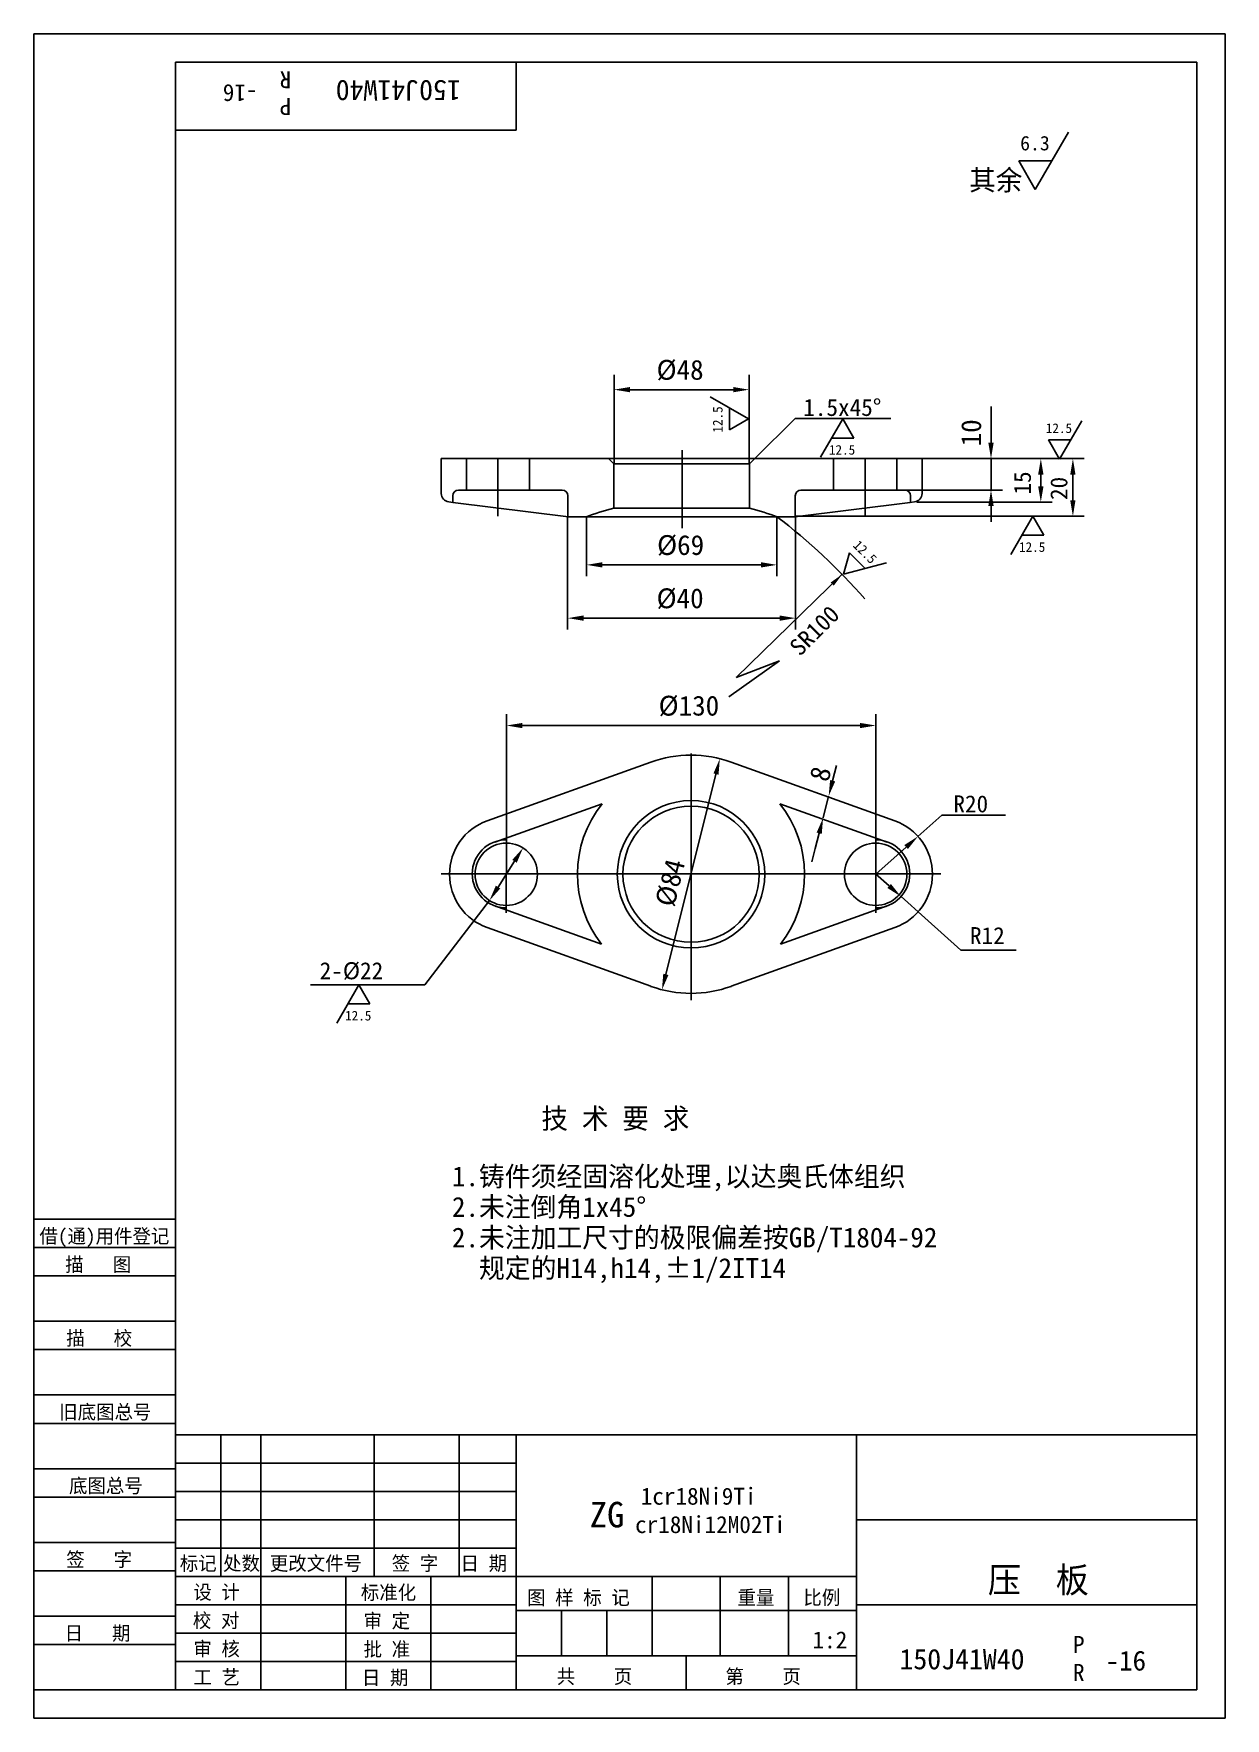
# Model space of a CAD drawing. Header units: metres. Extents: x 0 to 210, y 0 to 297.
import ezdxf

# ---------------------------------------------------------------- set-up
doc = ezdxf.new("R2010")
doc.units = ezdxf.units.M
for name, color, linetype in [('B', 3, 'Continuous'), ('C', 6, 'Continuous'), ('D', 1, 'Continuous'), ('FL', 5, 'Continuous'), ('T', 7, 'Continuous'), ('TL', 4, 'Continuous')]:
    doc.layers.add(name, color=color, linetype=linetype)

# ---------------------------------------------------------------- blocks, each defined once
blk = doc.blocks.new('TUKUN4')
at = {"layer": 'FL'}
for p, q in [((0, 297), (0, 0)), ((210, 297), (0, 297)), ((210, 0), (210, 297)), ((0, 78), (25, 78)), ((0, 70), (25, 70)), ((0, 65), (25, 65)), ((0, 57), (25, 57)), ((0, 52), (25, 52)), ((33, 25), (33, 50)), ((40, 5), (40, 50)), ((60, 25), (60, 50)), ((75, 25), (75, 50)), ((25, 45), (85, 45)), ((0, 44), (25, 44)), ((0, 39), (25, 39)), ((25, 40), (85, 40)), ((25, 35), (85, 35)), ((0, 31), (25, 31)), ((25, 30), (85, 30)), ((0, 26), (25, 26)), ((70, 5), (70, 25)), ((0, 18), (25, 18)), ((25, 20), (85, 20)), ((25, 15), (85, 15)), ((0, 13), (25, 13)), ((25, 10), (85, 10)), ((0, 0), (210, 0))]:
    blk.add_line(p, q, dxfattribs=at)
at = {"layer": 'TL'}
for p, q in [((25, 5), (25, 292)), ((205, 292), (25, 292)), ((85, 292), (85, 280)), ((205, 5), (205, 292)), ((85, 280), (25, 280)), ((0, 88), (25, 88)), ((0, 83), (25, 83)), ((205, 50), (25, 50)), ((85, 5), (85, 50)), ((145, 5), (145, 50)), ((205, 35), (145, 35)), ((145, 25), (25, 25)), ((55, 5), (55, 25)), ((109, 11), (109, 25)), ((121, 11), (121, 25)), ((133, 11), (133, 25)), ((85, 19), (145, 19)), ((93, 11), (93, 19)), ((101, 11), (101, 19)), ((205, 20), (145, 20)), ((145, 11), (85, 11)), ((115, 5), (115, 11)), ((0, 5), (205, 5))]:
    blk.add_line(p, q, dxfattribs=at)
at = {"layer": 'T'}
for s, p in [('借(通)用件登记', (1, 83.76)), ('描   图', (5.56, 78.76)), ('描   校', (5.74, 65.76)), ('旧底图总号', (4.49, 52.76)), ('底图总号', (6.22, 39.76)), ('签   字', (5.74, 26.76)), ('标记', (25.75, 26.07)), ('处数', (33.38, 26.07)), ('更改文件号', (41.61, 26.07)), ('签 字', (63.1, 26.07)), ('日 期', (75.23, 26.07)), ('设 计', (28.14, 20.99)), ('标准化', (57.65, 20.93)), ('图 样 标 记', (86.95, 20.04)), ('重量', (124.03, 20.04)), ('比例', (135.64, 20.04)), ('校 对', (28.05, 15.99)), ('审 定', (58.13, 15.93)), ('日   期', (5.45, 13.76)), ('审 核', (28.14, 10.99)), ('批 准', (58.13, 10.93)), ('共    页', (92.18, 6.13)), ('第    页', (121.9, 6.13)), ('工 艺', (28.14, 5.99)), ('日 期', (57.84, 5.93))]:
    blk.add_text(s, height=2.5, dxfattribs=at).set_placement(p)

msp = doc.modelspace()

# ---------------------------------------------------------------- linework, layer by layer
at = {"layer": 'B'}
for p, q in [((81.25, 154.46), (100.17, 161.25)), ((150.41, 154.46), (131.5, 161.25)), ((81.25, 143.23), (100.06, 136.48)), ((150.41, 143.23), (131.61, 136.48))]:
    msp.add_line(p, q, dxfattribs=at)
for centre, radius, start, end in [((115.82, 148.79), 20, 141.49, 218.01), ((115.85, 148.79), 20, 321.99, 38.51), ((83.29, 148.88), 6, 90.07, 269.93), ((148.38, 148.88), 6, 270.07, 89.93)]:
    msp.add_arc(centre, radius, start, end, dxfattribs=at)
at = {"layer": 'C'}
for p, q in [((114.26, 223.55), (114.26, 209.83)), ((81.82, 222.13), (81.82, 211.96)), ((146.56, 222.13), (146.56, 211.96)), ((115.84, 164.02), (115.84, 170.1)), ((115.84, 153.14), (115.84, 164.02)), ((115.84, 153.14), (115.84, 135.64)), ((79.14, 148.86), (71.8, 148.86)), ((81.71, 148.86), (79.14, 148.86)), ((96.07, 148.86), (81.71, 148.86)), ((83.28, 148.81), (83.28, 145.3)), ((109, 148.86), (90.92, 148.86)), ((96.07, 148.86), (140.75, 148.86)), ((135.6, 148.86), (116, 148.86)), ((135.6, 148.86), (149.96, 148.86)), ((148.39, 148.81), (148.39, 145.3)), ((149.96, 148.86), (152.53, 148.86)), ((152.53, 148.86), (159.87, 148.86)), ((83.28, 145.3), (83.28, 144.18)), ((83.28, 144.18), (83.28, 142.01)), ((148.39, 145.3), (148.39, 144.18)), ((148.39, 144.18), (148.39, 142.01)), ((115.84, 135.64), (115.84, 126.62))]:
    msp.add_line(p, q, dxfattribs=at)
at = {"layer": 'D'}
for p, q in [((182.38, 279.65), (176.52, 269.51)), ((173.6, 274.58), (179.45, 274.58)), ((176.52, 269.51), (173.6, 274.58)), ((102.29, 230.27), (102.29, 236.84)), ((126.08, 230.27), (126.08, 236.84)), ((105.09, 234.24), (123.28, 234.24)), ((119.24, 233), (126, 229.09)), ((102.29, 221.18), (102.29, 230.27)), ((122.62, 227.14), (122.62, 231.05)), ((126, 229.09), (122.62, 227.14)), ((126.08, 221.18), (126.08, 230.27)), ((127.11, 222.11), (134.18, 229.18)), ((134.18, 229.18), (145.38, 229.18)), ((138.67, 222.33), (142.58, 229.09)), ((142.58, 229.09), (144.53, 225.71)), ((145.38, 229.18), (151.04, 229.18)), ((168.71, 227.68), (168.71, 231.28)), ((184.71, 228.75), (180.8, 221.99)), ((168.71, 224.88), (168.71, 227.68)), ((144.53, 225.71), (140.62, 225.71)), ((180.8, 221.99), (178.85, 225.37)), ((178.85, 225.37), (182.75, 225.37)), ((156.63, 222.08), (170.71, 222.08)), ((168.71, 222.08), (168.71, 216.54)), ((170.71, 222.08), (179.49, 222.08)), ((179.49, 222.08), (185.14, 222.08)), ((177.49, 219.28), (177.49, 217.21)), ((183.14, 219.28), (183.14, 214.72)), ((153.53, 216.54), (170.71, 216.54)), ((155.65, 214.41), (179.49, 214.41)), ((94.1, 211.78), (94.1, 191.96)), ((97.42, 211.85), (97.42, 201.35)), ((130.96, 211.85), (130.96, 201.35)), ((134.2, 211.92), (185.14, 211.92)), ((134.26, 211.78), (134.26, 191.96)), ((168.71, 213.74), (168.71, 210.94)), ((172.18, 205.2), (176.08, 211.96)), ((176.08, 211.96), (178.03, 208.58)), ((178.03, 208.58), (174.13, 208.58)), ((142.74, 201.69), (143.75, 205.46)), ((143.75, 205.46), (146.51, 202.7)), ((100.22, 203.35), (128.16, 203.35)), ((150.28, 203.71), (142.74, 201.69)), ((142.5, 201.69), (123.77, 183.47)), ((96.9, 193.96), (131.46, 193.96)), ((131.46, 186.46), (122.52, 180.08)), ((123.77, 183.47), (131.46, 186.46)), ((83.34, 148.87), (83.34, 177.03)), ((148.41, 148.87), (148.41, 177.03)), ((86.14, 175.03), (145.61, 175.03)), ((120.24, 166.47), (111.4, 131.16)), ((140.8, 165.29), (141.49, 168.01)), ((140.1, 162.58), (139.12, 158.75)), ((155.84, 155.48), (160.02, 159.21)), ((160.02, 159.21), (171.28, 159.21)), ((138.43, 156.03), (137.74, 153.32)), ((137.74, 153.32), (137.14, 150.97)), ((153.76, 153.61), (148.39, 148.81)), ((84.73, 151.09), (81.83, 146.54)), ((150.76, 146.74), (148.38, 148.88)), ((80.32, 144.17), (68.92, 129.34)), ((152.85, 144.87), (157.02, 141.13)), ((157.02, 141.13), (163.41, 135.4)), ((163.41, 135.4), (173.15, 135.4)), ((68.92, 129.34), (48.77, 129.34)), ((53.41, 122.58), (57.31, 129.34)), ((57.31, 129.34), (59.26, 125.96)), ((59.26, 125.96), (55.36, 125.96))]:
    msp.add_line(p, q, dxfattribs=at)
msp.add_lwpolyline([(146.48, 197.35, 0.05), (130.96, 211.85, 0.05)], format="xyb", dxfattribs=at)
for points in [[(105.09, 234.71), (105.09, 233.78), (102.29, 234.24)], [(123.28, 234.71), (123.28, 233.78), (126.08, 234.24)], [(168.24, 224.88), (169.18, 224.88), (168.71, 222.08)], [(177.02, 219.28), (177.96, 219.28), (177.49, 222.08)], [(182.67, 219.28), (183.6, 219.28), (183.14, 222.08)], [(177.02, 217.21), (177.96, 217.21), (177.49, 214.41)], [(168.24, 213.74), (169.18, 213.74), (168.71, 216.54)], [(182.67, 214.72), (183.6, 214.72), (183.14, 211.92)], [(100.22, 203.82), (100.22, 202.89), (97.42, 203.35)], [(128.16, 203.82), (128.16, 202.89), (130.96, 203.35)], [(141, 199.69), (142.5, 201.69), (140.46, 200.25)], [(96.9, 194.43), (96.9, 193.5), (94.1, 193.96)], [(131.46, 194.43), (131.46, 193.5), (134.26, 193.96)], [(86.14, 175.49), (86.14, 174.56), (83.34, 175.03)], [(145.61, 175.49), (145.61, 174.56), (148.41, 175.03)], [(120.69, 166.36), (119.79, 166.58), (120.92, 169.18)], [(140.35, 165.41), (141.25, 165.18), (140.1, 162.58)], [(137.98, 156.15), (138.88, 155.92), (139.12, 158.75)], [(154.07, 153.26), (153.44, 153.96), (155.84, 155.48)], [(85.13, 150.84), (84.34, 151.34), (86.24, 153.45)], [(82.22, 146.29), (81.44, 146.79), (80.32, 144.17)], [(150.45, 146.39), (151.07, 147.09), (152.85, 144.87)], [(111.86, 131.04), (110.95, 131.27), (110.72, 128.44)]]:
    msp.add_solid(points, dxfattribs=at)
at = {"layer": 'TL'}
for p, q in [((71.83, 222.11), (76.31, 222.11)), ((71.83, 222.11), (71.83, 215.94)), ((76.25, 222.01), (76.25, 216.54)), ((76.31, 222.11), (87.42, 222.11)), ((87.4, 222.01), (87.4, 216.54)), ((87.42, 222.11), (101.23, 222.11)), ((101.23, 222.15), (102.23, 221.15)), ((101.27, 222.11), (114.26, 222.11)), ((102.23, 221.15), (114.19, 221.15)), ((102.23, 221.15), (102.23, 213.33)), ((127.11, 222.11), (114.12, 222.11)), ((126.15, 221.15), (114.19, 221.15)), ((127.15, 222.15), (126.15, 221.15)), ((126.15, 221.15), (126.15, 213.33)), ((140.97, 222.11), (127.15, 222.11)), ((152.07, 222.11), (140.97, 222.11)), ((140.98, 222.01), (140.98, 216.54)), ((156.55, 222.11), (152.07, 222.11)), ((152.13, 222.01), (152.13, 216.54)), ((156.55, 215.94), (156.55, 222.11)), ((73.89, 214.36), (73.15, 214.45)), ((73.85, 214.36), (73.85, 215.54)), ((94.26, 211.85), (73.89, 214.36)), ((74.85, 216.54), (76.31, 216.54)), ((76.31, 216.54), (87.42, 216.54)), ((87.42, 216.54), (93.16, 216.54)), ((94.16, 215.54), (94.16, 211.87)), ((134.12, 211.85), (154.49, 214.36)), ((134.22, 215.54), (134.22, 211.87)), ((140.99, 216.54), (135.22, 216.54)), ((152.14, 216.54), (140.99, 216.54)), ((153.53, 216.54), (152.14, 216.54)), ((154.49, 214.36), (155.24, 214.45)), ((154.53, 214.36), (154.53, 215.54)), ((97.01, 211.85), (94.26, 211.85)), ((114.26, 211.85), (97.01, 211.85)), ((102.23, 213.33), (114.19, 213.33)), ((114.12, 211.85), (131.37, 211.85)), ((126.15, 213.33), (114.19, 213.33)), ((131.37, 211.85), (134.12, 211.85)), ((79.9, 158.23), (108.75, 168.58)), ((151.77, 158.23), (122.91, 168.58)), ((79.9, 139.4), (108.75, 129.05)), ((151.77, 139.4), (122.91, 129.05))]:
    msp.add_line(p, q, dxfattribs=at)
for points in [[(102.23, 213.33, 0.03), (97.25, 211.79, 0.03)], [(126.15, 213.33, -0.03), (131.14, 211.79, -0.03)]]:
    msp.add_lwpolyline(points, format="xyb", dxfattribs=at)
for centre, radius in [((115.85, 148.81), 13), ((115.85, 148.81), 12), ((83.28, 148.81), 5.5), ((148.39, 148.81), 5.5)]:
    msp.add_circle(centre, radius, dxfattribs=at)
for centre, radius, start, end in [((73.33, 215.94), 1.5, 180, 263), ((74.85, 215.54), 1, 90, 180), ((93.16, 215.54), 1, 0, 90), ((135.22, 215.54), 1, 90, 180), ((153.53, 215.54), 1, 0, 90), ((155.05, 215.94), 1.5, 277, 0), ((115.85, 148.81), 21, 90.02, 109.74), ((115.82, 148.81), 21, 70.26, 89.98), ((83.28, 148.81), 10, 109.74, 250.26), ((148.39, 148.81), 10, 289.74, 70.26), ((115.85, 148.81), 21, 250.26, 269.98), ((115.82, 148.81), 21, 270.02, 289.74)]:
    msp.add_arc(centre, radius, start, end, dxfattribs=at)

# ---------------------------------------------------------------- block references
msp.add_blockref('TUKUN4', (0, 0), dxfattribs=at)

# ---------------------------------------------------------------- texts
at = {"layer": 'D'}
for s, height, rotation, p in [('R', 3, 180, (45.39, 290.38)), ('150J41W40', 3.6, 180, (75.27, 288.8)), ('-16', 3, 180, (39.45, 288.04)), ('P', 3, 180, (45.39, 285.65)), ('12.5', 1.7, 90, (121.39, 226.67)), ('10', 3.5, 90, (166.96, 224.25)), ('15', 3, 90, (175.74, 215.75)), ('20', 3, 90, (182.17, 214.79)), ('12.5', 1.7, 315, (144.28, 206.67)), ('SR100', 3, 45, (135.04, 187.11)), ('8', 3.5, 75.66, (140.02, 164.92)), ('%%c84', 3.5, 75.95, (112.83, 142.87))]:
    msp.add_text(s, height=height, rotation=rotation, dxfattribs=at).set_placement(p)
for s, height, p in [('6.3', 2.55, (173.85, 276.43)), ('其余', 3.6, (164.87, 269.39)), ('%%c48', 3.5, (109.77, 235.99)), ('1.5x45%%d', 3, (135.63, 229.61)), ('12.5', 1.7, (178.37, 226.6)), ('12.5', 1.7, (140.15, 222.78)), ('%%c69', 3.5, (109.86, 205.1)), ('12.5', 1.7, (173.65, 205.65)), ('%%c40', 3.5, (109.77, 195.71)), ('%%c130', 3.5, (110.13, 176.78)), ('R20', 3, (162.08, 159.72)), ('R12', 3, (165.01, 136.49)), ('2-%%c22', 3, (50.4, 130.3)), ('12.5', 1.7, (54.88, 123.03)), ('技 术 要 求', 3.6, (89.48, 103.96)), ('1.铸件须经固溶化处理,以达奥氏体组织', 3.5, (73.71, 93.8)), ('2.未注倒角1x45%%d', 3.5, (73.71, 88.41)), ('2.未注加工尺寸的极限偏差按GB/T1804-92', 3.5, (73.71, 83.02)), ('  规定的H14,h14,%%P1/2IT14', 3.5, (73.71, 77.63)), ('1cr18Ni9Ti', 3, (106.98, 37.66)), ('ZG', 4.5, (97.98, 33.66)), ('cr18Ni12M02Ti', 3, (105.98, 32.66)), ('压  板', 4.5, (168.14, 22.14)), ('1:2', 3, (137.26, 12.33)), ('150J41W40', 3.6, (152.58, 8.64)), ('P', 3, (183.16, 11.52)), ('R', 3, (183.16, 6.58)), ('-16', 3.5, (188.9, 8.42))]:
    msp.add_text(s, height=height, dxfattribs=at).set_placement(p)

doc.saveas('drawing.dxf')
